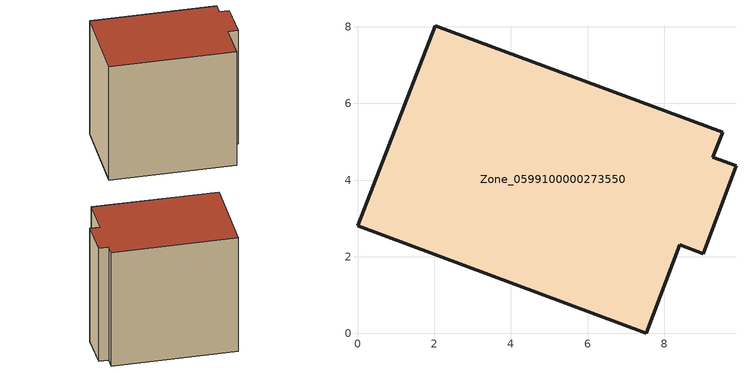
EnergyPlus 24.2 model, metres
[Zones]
Zone_0599100000273550
 floor ground (C_G): 2.03,8.03 9.52,5.25 9.27,4.6 9.87,4.37 9.01,2.08 8.4,2.31 7.53,0 0,2.81 z0
 wall outside (C_F): 9.52,5.25 2.03,8.03 0,2.81 7.53,0 8.4,2.31 9.01,2.08 9.87,4.37 9.27,4.6 9.52,5.25 z0:8.1
 roof outside (C_R): 9.87,4.37 9.27,4.6 9.52,5.25 2.03,8.03 0,2.81 7.53,0 8.4,2.31 9.01,2.08 z8.1
[BUILDING]
Pand.0599100000273550: North Axis=0; Terrain=City; Loads Convergence Tolerance Value=0.04; Temperature Convergence Tolerance Value=0.4; Solar Distribution=FullExterior; Maximum Number of Warmup Days=25; Minimum Number of Warmup Days=1
[Site:Location]
Rotterdam.The.Hague.AP_ZH_NLD Design_Conditions: Latitude=51.96; Longitude=4.45; Time Zone=1; Elevation=-4.5
[SITE:GROUNDTEMPERATURE:BUILDINGSURFACE]
18, 18, 18, 18, 18, 18, 18, 18, 18, 18, 18, 18
[MATERIAL] Thermal Absorptance=0.9; Solar Absorptance=0.7; Visible Absorptance=0.7
Name | Roughness | Thickness | Conductivity | Density | Specific Heat
G.TI.1946 | MediumSmooth | 0.15 | 1 | 540 | 1210
F.TI.1946 | Rough | 0.3 | 0.857143 | 1920 | 840
R.TI.1946 | MediumRough | 0.2 | 0.1 | 1500 | 1000
[CONSTRUCTION]
C_G: G.TI.1946
C_F: F.TI.1946
C_R: R.TI.1946
[ZONE]
Zone_0599100000273550: Type=1; Multiplier=1; Ceiling Height=Autocalculate; Volume=Autocalculate; Floor Area=autocalculate; Part of Total Floor Area=Yes
[ZONEINFILTRATION:DESIGNFLOWRATE]
Infil_Zone_0599100000273550: Zone or ZoneList or Space or SpaceList=Zone_0599100000273550; Schedule=AlwaysOn; Design Flow Rate Calculation Method=Flow/Area; Flow Rate per Floor Area=0.003; Constant Term Coefficient=1; Temperature Term Coefficient=0; Velocity Term Coefficient=0; Velocity Squared Term Coefficient=0
[HVACTEMPLATE:ZONE:IDEALLOADSAIRSYSTEM]
Zone_0599100000273550: Maximum Heating Supply Air Temperature=50; Minimum Cooling Supply Air Temperature=13; Maximum Heating Supply Air Humidity Ratio=0.0156; Minimum Cooling Supply Air Humidity Ratio=0.0077; Heating Limit=NoLimit; Cooling Limit=NoLimit; Dehumidification Control Type=ConstantSensibleHeatRatio; Cooling Sensible Heat Ratio=0.7; Dehumidification Setpoint=60; Humidification Control Type=None; Humidification Setpoint=30; Outdoor Air Method=None; Outdoor Air Flow Rate per Person=0.00944; Outdoor Air Flow Rate per Zone Floor Area=0; Outdoor Air Flow Rate per Zone=0; Demand Controlled Ventilation Type=None; Outdoor Air Economizer Type=NoEconomizer; Heat Recovery Type=None; Sensible Heat Recovery Effectiveness=0.7; Latent Heat Recovery Effectiveness=0.65
[ZONECONTROL:THERMOSTAT]
ThermostatControl_Zone_0599100000273550: Zone or ZoneList=Zone_0599100000273550; Control Type Schedule=DualSetpointControlType; Control 1=Thermostat_Zone_0599100000273550; Temperature Difference Between Cutout And Setpoint=0
[THERMOSTATSETPOINT:DUALSETPOINT]
Thermostat_Zone_0599100000273550: Heating Setpoint Temperature Schedule=HeatingSetpoint_Zone_0599100000273550; Cooling Setpoint Temperature Schedule=CoolingSetpoint_Zone_0599100000273550
[SCHEDULE:COMPACT]
HeatingSetpoint_Zone_0599100000273550: Through: 12/31, For: AllDays, Until: 24:00, 21
CoolingSetpoint_Zone_0599100000273550: Through: 12/31, For: AllDays, Until: 24:00, 24
DualSetpointControlType: Through: 12/31, For: AllDays, Until: 24:00, 4
AlwaysOn: Through: 12/31, For: AllDays, Until: 24:00, 1
